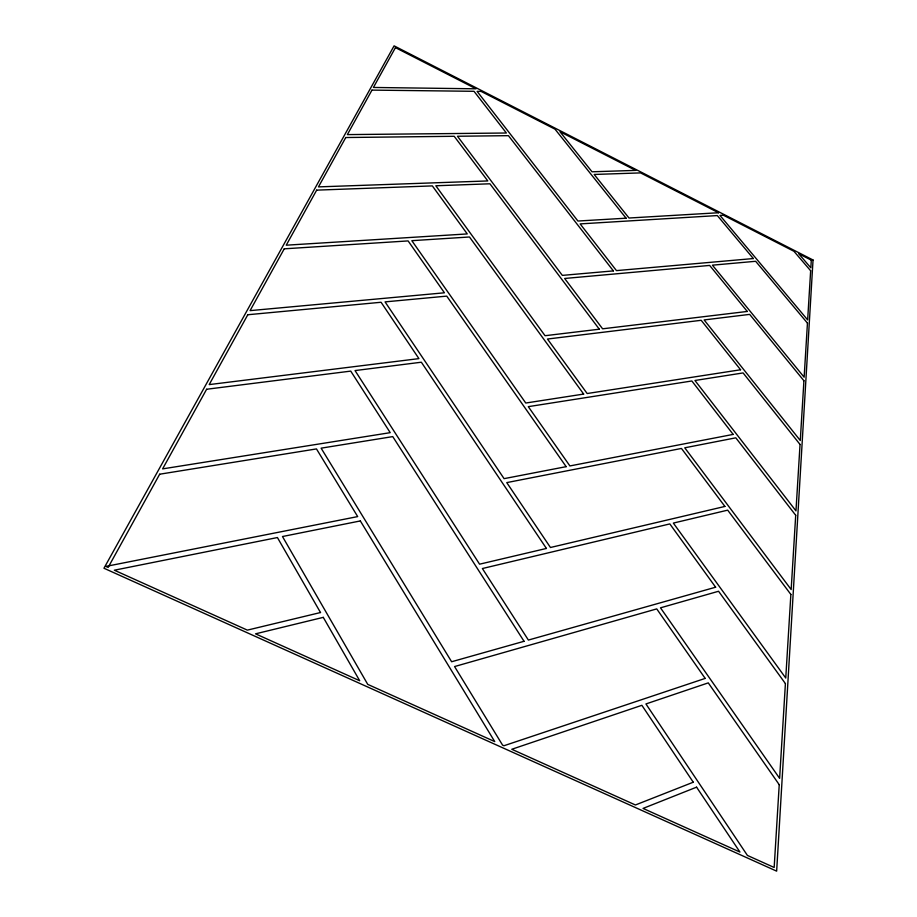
<?xml version="1.0" encoding="UTF-8"?>
<svg xmlns="http://www.w3.org/2000/svg" width="917" height="917" viewBox="0 0 917 917"><rect width="100%" height="100%" fill="white"/><g stroke="black" fill="none" stroke-linecap="round" stroke-linejoin="round"><path stroke-width="1.38" d="M813.035 259.992L776.653 871.15L103.965 568.242L394.092 45.85L813.035 259.992M779.232 784.688L774.166 867.482L747.412 855.423L645.935 703.947L708.279 682.878L779.232 784.688M785.411 683.601L779.622 778.361L660.492 607.822L718.573 591.259L785.411 683.601M790.867 594.457L785.754 678.041L673.342 523.08L727.685 510.15L790.867 594.457M795.704 515.274L791.165 589.551L684.747 447.805L735.812 437.822L795.704 515.274M800.037 444.458L795.967 510.884L694.948 380.486L743.102 372.932L800.037 444.458M803.922 380.75L800.277 440.515L704.13 319.941L749.67 314.382L803.922 380.75M807.453 323.128L804.14 377.196L712.429 265.173L755.642 261.288L807.453 323.128M810.651 270.767L807.648 319.907L719.971 215.415L723.364 215.208L793.95 251.281L810.651 270.767M811.304 260.153L810.834 267.833L798.718 253.722L811.304 260.153M159.661 474.215L108.149 567.417L105.913 566.408L357.687 516.592L316.468 448.917L159.661 474.215M206.623 389.255L162.607 468.885L390.218 432.664L350.741 371.11L206.623 389.255M247.808 314.737L209.191 384.601L418.92 358.616L381.071 302.266L247.808 314.737M284.236 248.828L250.077 310.634L444.436 292.798L408.111 240.919L284.236 248.828M316.674 190.14L286.242 245.194L467.257 233.927L432.343 185.899L316.674 190.14M345.755 137.527L318.474 186.885L487.798 180.947L454.202 136.289L345.755 137.527M371.97 90.107L347.371 134.604L506.367 133.011L474.02 91.31L371.97 90.107M395.445 47.627L373.425 87.459L476.026 88.811L395.445 47.627M696.576 787.164L643.058 808.416L739.939 852.053L696.576 787.164M693.263 782.212L635.424 804.977L511.789 749.269L641.877 705.311L693.263 782.212M705.173 678.408L503.96 745.739L502.573 745.12L454.568 666.556L656.732 608.899L705.173 678.408M524.043 641.292L451.623 661.742L321.11 448.161L392.751 436.607L524.043 641.292M715.638 587.212L528.387 640.066L482.376 568.529L669.823 523.916L715.638 587.212M323.277 617.359L255.556 633.83L359.693 680.746L323.277 617.359M320.503 612.533L247.349 630.128L114.338 570.202L277.415 537.545L320.503 612.533M546.429 548.446L479.58 564.184L355.039 370.571L421.35 362.215L546.429 548.446M724.9 506.436L550.452 547.495L506.757 482.606L681.457 448.447L724.9 506.436M360.335 520.936L282.482 536.525L367.74 684.369L494.733 741.589L360.335 520.936M566.156 466.661L504.086 478.651L385.06 301.888L446.751 296.122L566.156 466.661M733.164 434.406L569.904 465.939L528.295 406.655L691.854 380.979L733.164 434.406M583.67 394.069L525.762 403.033L411.825 240.678L469.481 236.987L583.67 394.069M740.581 369.769L587.167 393.531L547.472 339.038L701.196 320.297L740.581 369.769M599.305 329.203L545.053 335.714L435.827 185.773L489.93 183.79L599.305 329.203M747.275 311.448L602.595 328.813L564.654 278.47L709.655 265.426L747.275 311.448M613.37 270.893L562.339 275.387L457.48 136.255L508.431 135.67L613.37 270.893M753.338 258.548L616.465 270.618L580.14 223.897L717.335 215.575L753.338 258.548M626.082 218.189L577.916 221.031L477.104 91.356L481.093 91.402L554.991 129.159L626.082 218.189M718.538 212.744L629.005 218.017L594.17 174.459L640.57 172.9L718.538 212.744M635.664 170.39L592.027 171.788L559.978 131.716L635.664 170.39"/></g></svg>
